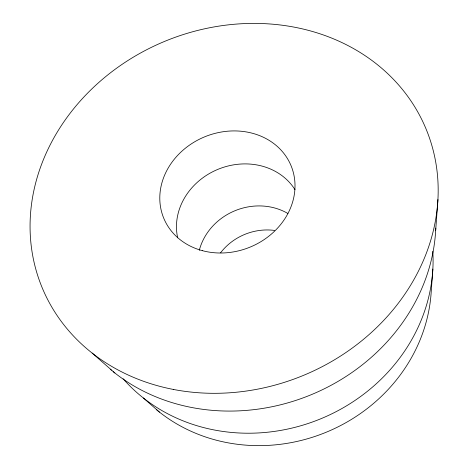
<?xml version="1.0" encoding="UTF-8"?>
<svg xmlns="http://www.w3.org/2000/svg" width="468" height="468" viewBox="0 0 468 468"><rect width="100%" height="100%" fill="white"/><g stroke="black" fill="none" stroke-linecap="round" stroke-linejoin="round"><path stroke-width="0.7" d="M432.859 269.041L431.262 290.932A164.941 151.843 -22.3 0 1 329.15 430.993A164.941 151.843 -22.3 0 1 156.593 409.792M435.685 230.314L437.931 199.508M92.161 353.083L114.853 372.99M143.354 397.987L159.448 412.103M177.664 237.814A64.157 56.663 -22.3 0 1 218.088 169.276A64.157 56.663 -22.3 0 1 294.998 189.68M435.79 228.097A193.372 171.586 -22.3 0 1 316.514 392.436A193.372 171.586 -22.3 0 1 113.127 371.61M111.413 370.2A193.372 171.586 -22.3 0 1 110.284 369.252M199.292 250.316A58.19 52.662 -22.3 0 1 287.896 213.49M220.568 252.808A54.791 50.269 -22.3 0 1 274.581 230.437M432.789 251.275A175.243 159.208 -22.3 0 1 320.744 418.796A175.243 159.208 -22.3 0 1 123.154 378.811M202.521 250.702A68.86 59.635 -22.3 0 0 294.284 176.992A68.86 59.635 -22.3 0 0 185.392 148.198A68.86 59.635 -22.3 0 0 202.521 250.702M173.382 389.44A207.704 180.847 -22.3 0 0 433.198 150.421A207.704 180.847 -22.3 0 0 95.782 85.205A207.704 180.847 -22.3 0 0 173.382 389.44"/></g></svg>
